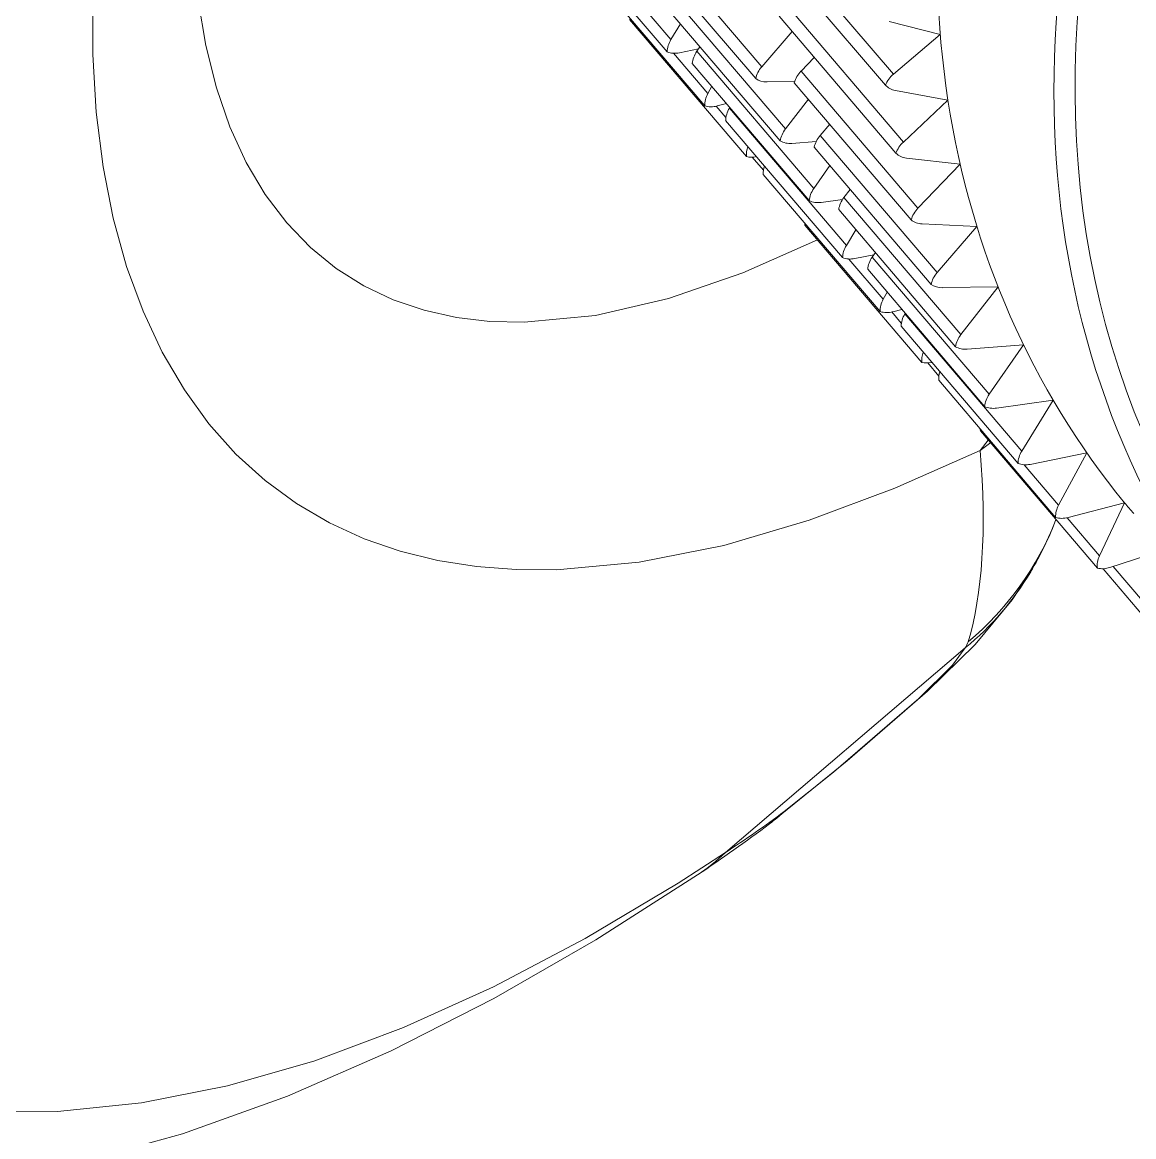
# Model space of a CAD drawing. Header units: metres. Extents: x 2999 to 3109, y 1752 to 1796.
# Drawn here: x 3012.03145 to 3012.0387, y 1761.79086 to 1761.79813 of the extents above; entities that cross this region are included whole.
import ezdxf

# ---------------------------------------------------------------- set-up
doc = ezdxf.new("R2010")
doc.units = ezdxf.units.M
doc.layers.add('PAREDES', color=7, linetype='Continuous')

msp = doc.modelspace()

# ---------------------------------------------------------------- linework, layer by layer
at = {"layer": 'PAREDES', "color": 253, "lineweight": 0}
for p, q in [((3012.035685747208, 1761.798013515556), (3012.034922809295, 1761.798908136617)), ((3012.035661078741, 1761.797933392865), (3012.034898094476, 1761.798827974218)), ((3012.036277877988, 1761.797836041417), (3012.035514940074, 1761.798730662478)), ((3012.036238460793, 1761.797758875315), (3012.03547552288, 1761.798653496376)), ((3012.03713763452, 1761.7977884992), (3012.036374650255, 1761.798683080553)), ((3012.037084932373, 1761.797716990279), (3012.03632199446, 1761.79861161134)), ((3012.035906521211, 1761.797581402334), (3012.035143536946, 1761.798475983687)), ((3012.036433100804, 1761.797431194368), (3012.035670162891, 1761.79832581543)), ((3012.036398469553, 1761.797352663221), (3012.03563553164, 1761.798247284282)), ((3012.03720195321, 1761.797345479156), (3012.036438968945, 1761.798240060509)), ((3012.036178562286, 1761.7972504299), (3012.035415624372, 1761.798145050961)), ((3012.035685747208, 1761.798013515556), (3012.035748261925, 1761.798115129913)), ((3012.037153533632, 1761.797271691756), (3012.036390595718, 1761.798166312817)), ((3012.037442387649, 1761.79804667838), (3012.037109473782, 1761.798131334318)), ((3012.036277877988, 1761.797836041417), (3012.036476132805, 1761.798065995226)), ((3012.03713763452, 1761.7977884992), (3012.037442387649, 1761.79804667838)), ((3012.035926059189, 1761.797661791231), (3012.035702107515, 1761.797924338616)), ((3012.035864896272, 1761.797952244069), (3012.035740862274, 1761.797927320293)), ((3012.035854425803, 1761.797937166392), (3012.035874876652, 1761.797966580431)), ((3012.036617363717, 1761.797042545331), (3012.035854425803, 1761.797937166392)), ((3012.036534087239, 1761.797807994893), (3012.036619821886, 1761.797897514636)), ((3012.036587637687, 1761.796963072791), (3012.035824699774, 1761.797857693852)), ((3012.037296978801, 1761.796913334124), (3012.036534087239, 1761.797807994893)), ((3012.035926059189, 1761.797661791231), (3012.035951599099, 1761.79770890597)), ((3012.03649252118, 1761.797740560895), (3012.036312434342, 1761.797737538429)), ((3012.037253007419, 1761.796837731606), (3012.036489990091, 1761.79773244537)), ((3012.037492775238, 1761.797618888328), (3012.037150223074, 1761.797681303436)), ((3012.036433100804, 1761.797431194368), (3012.036582436334, 1761.797624062632)), ((3012.03720195321, 1761.797345479156), (3012.037492775238, 1761.797618888328)), ((3012.036044171523, 1761.797505154338), (3012.035981300945, 1761.797578919213)), ((3012.036047777876, 1761.797596166199), (3012.035987736071, 1761.797580413591)), ((3012.036067192989, 1761.797566185171), (3012.03606980906, 1761.797570355106)), ((3012.036830130902, 1761.79667156411), (3012.036067192989, 1761.797566185171)), ((3012.036805508787, 1761.796591481127), (3012.036042524522, 1761.79748606248)), ((3012.03665937012, 1761.79738875074), (3012.036721598726, 1761.797460866104)), ((3012.037422308033, 1761.796494129679), (3012.03665937012, 1761.79738875074)), ((3012.036633011326, 1761.797348971274), (3012.036474655606, 1761.797336436431)), ((3012.036289304974, 1761.797160935864), (3012.036216189784, 1761.797246659405)), ((3012.037382970254, 1761.796416870874), (3012.036619906574, 1761.79731154493)), ((3012.037572585175, 1761.797201033588), (3012.037221996621, 1761.797240651342)), ((3012.036617363717, 1761.797042545331), (3012.03672132678, 1761.797192686773)), ((3012.037296978801, 1761.796913334124), (3012.037572585175, 1761.797201033588)), ((3012.037050904904, 1761.796239450888), (3012.036287966991, 1761.797134071949)), ((3012.036814546585, 1761.796983863984), (3012.036854850664, 1761.797036072145)), ((3012.036805665659, 1761.796971433904), (3012.036665897189, 1761.796951836974)), ((3012.037577484498, 1761.796089242922), (3012.036814546585, 1761.796983863984)), ((3012.037542899599, 1761.796010751483), (3012.036779961685, 1761.796905372544)), ((3012.037681639161, 1761.796794729508), (3012.037324311747, 1761.796811536312)), ((3012.037323025395, 1761.795908385752), (3012.036560008067, 1761.796803099516)), ((3012.036830130902, 1761.79667156411), (3012.036892645619, 1761.796773178467)), ((3012.037422308033, 1761.796494129679), (3012.037681639161, 1761.796794729508)), ((3012.037009326318, 1761.796610332331), (3012.036885292319, 1761.796585408555)), ((3012.036998855849, 1761.796595254654), (3012.037019306697, 1761.796624668693)), ((3012.037761793762, 1761.795700633593), (3012.036998855849, 1761.796595254654)), ((3012.037070489234, 1761.796319879493), (3012.03684653756, 1761.796582426878)), ((3012.037732147148, 1761.79562106835), (3012.036969129819, 1761.796515782114)), ((3012.037819461009, 1761.796401657719), (3012.037456818035, 1761.796395586984)), ((3012.037577484498, 1761.796089242922), (3012.037819461009, 1761.796401657719)), ((3012.037070489234, 1761.796319879493), (3012.037096029145, 1761.796366994231)), ((3012.037188601568, 1761.7961632426), (3012.037125810406, 1761.796236914772)), ((3012.03719216157, 1761.796254214753), (3012.037132166116, 1761.796238501853)), ((3012.037211623034, 1761.796224273433), (3012.037214192755, 1761.79622840366)), ((3012.037974560948, 1761.795329652372), (3012.037211623034, 1761.796224273433)), ((3012.03794989248, 1761.795249529681), (3012.037186954567, 1761.796144150742)), ((3012.037985356065, 1761.796023473431), (3012.037619085651, 1761.795994524693)), ((3012.037761793762, 1761.795700633593), (3012.037985356065, 1761.796023473431)), ((3012.037433688668, 1761.795818984418), (3012.037360652894, 1761.795904615256)), ((3012.038195414365, 1761.794897446447), (3012.037432476453, 1761.795792067509)), ((3012.03817891427, 1761.795661593451), (3012.037810327235, 1761.795609925236)), ((3012.037974560948, 1761.795329652372), (3012.03817891427, 1761.795661593451)), ((3012.038467455441, 1761.794566474013), (3012.037704517528, 1761.795461095075)), ((3012.037703635443, 1761.795334161919), (3012.037755376574, 1761.795401632855)), ((3012.037703635443, 1761.795334161919), (3012.037772279732, 1761.795385091275)), ((3012.038398970965, 1761.795317752561), (3012.03802980178, 1761.795243404114)), ((3012.038214872929, 1761.794977928047), (3012.038398970965, 1761.795317752561)), ((3012.038214872929, 1761.794977928047), (3012.037990967606, 1761.79524051514)), ((3012.038645010102, 1761.794993116034), (3012.03827654981, 1761.794896550407)), ((3012.038481803293, 1761.794646917291), (3012.038645010102, 1761.794993116034)), ((3012.038481803293, 1761.794646917291), (3012.038270240452, 1761.794895003034)), ((3012.038905896211, 1761.794685859774), (3012.038549598561, 1761.79457078108)), ((3012.038765076007, 1761.794257896932), (3012.03850508294, 1761.794562703518)), ((3012.038774114454, 1761.794337970937), (3012.038569970327, 1761.794577302907)), ((3012.036040861372, 1761.792711913444), (3012.037606107199, 1761.794046702367))]:
    msp.add_line(p, q, dxfattribs=at)
for points in [[(3012.037703635443, 1761.795334161919), (3012.037146600903, 1761.795087623633), (3012.036587630375, 1761.794878807086), (3012.036030280864, 1761.794715099316), (3012.035478850994, 1761.794604522681), (3012.034938645833, 1761.794555800996), (3012.034674875762, 1761.794557117709), (3012.034416446593, 1761.794577154544), (3012.034164411123, 1761.794616652663), (3012.033919848722, 1761.794676697464), (3012.033683732769, 1761.794758122811), (3012.033457288178, 1761.794861656577), (3012.033241614095, 1761.794988079631), (3012.033037988276, 1761.795137682907), (3012.032847609059, 1761.795310850042), (3012.032671515953, 1761.795508150078), (3012.032511026266, 1761.795729264892), (3012.032367311764, 1761.795974233883), (3012.032241391869, 1761.796242805209), (3012.032134352133, 1761.796534462208), (3012.032047139054, 1761.796848569093), (3012.03198063949, 1761.797184278251), (3012.03193585278, 1761.797540516956), (3012.031913275195, 1761.797916424463), (3012.031913661028, 1761.798310557387)], [(3012.036641984739, 1761.796707125669), (3012.036155429409, 1761.796491550078), (3012.035670581923, 1761.796323890152), (3012.035192754148, 1761.796213518471), (3012.034728601834, 1761.796169833727), (3012.034504143046, 1761.796175734023), (3012.034286071466, 1761.796201572251), (3012.034075625296, 1761.796248248402), (3012.033873903683, 1761.796316543346), (3012.033682144828, 1761.796407357074), (3012.033501547069, 1761.796521073223), (3012.033333322034, 1761.796658247549), (3012.033178747477, 1761.796819170986), (3012.033038902459, 1761.797003803517), (3012.032915163929, 1761.797212038846), (3012.032808392479, 1761.797443810536), (3012.032719832491, 1761.797698416518), (3012.032650351048, 1761.797975313709), (3012.032600868071, 1761.798273522085)], [(3012.036328713911, 1761.792899196199), (3012.036834931009, 1761.793308906854), (3012.037358293461, 1761.793764648849), (3012.037669910882, 1761.794068570899), (3012.037911391458, 1761.794358861527), (3012.038032218381, 1761.794542416516)], [(3012.037606107199, 1761.794046702367), (3012.037522213348, 1761.793934488489), (3012.037302161899, 1761.793716562705), (3012.036747142048, 1761.793235951111), (3012.036424700275, 1761.792978531457)], [(3012.027845533533, 1761.792757013148), (3012.028250753896, 1761.792316547903), (3012.028682479186, 1761.791941865756), (3012.029137809656, 1761.791632411413), (3012.029614083808, 1761.791387351472), (3012.030108785685, 1761.791205495006), (3012.030619683929, 1761.791085412689), (3012.031144924485, 1761.791025516208), (3012.03168290483, 1761.791024111263), (3012.032232333614, 1761.791079609387), (3012.032792329851, 1761.791190130718), (3012.03336194643, 1761.791354060216), (3012.033940891646, 1761.791569862103), (3012.034528953212, 1761.791835907898), (3012.035126322716, 1761.79215075437), (3012.035733423502, 1761.792513156828), (3012.036040861372, 1761.792711913444)], [(3012.025371898947, 1761.792579132879), (3012.025859380835, 1761.792091801458), (3012.026387208203, 1761.79166282162), (3012.026951178515, 1761.791296629967), (3012.027545427381, 1761.790996882388), (3012.027904765659, 1761.790853048956), (3012.028270452515, 1761.790733138754), (3012.02864091231, 1761.79063692713), (3012.029014774585, 1761.790564043734), (3012.029701335839, 1761.790489486), (3012.030387519406, 1761.790486292822), (3012.031100520303, 1761.790553490232), (3012.031804846918, 1761.790686069914), (3012.032499332437, 1761.790877888757), (3012.03318478307, 1761.791123690195), (3012.033860892905, 1761.791418390092), (3012.034530812299, 1761.791759061511), (3012.035196367502, 1761.792142446874), (3012.035859557191, 1761.792566400729)]]:
    msp.add_lwpolyline(points, dxfattribs=at)
for centre, radius, start, end in [((3010.970527799075, 1762.908031058607), 1.466147559632665, 301.4662384121358, 319.7050643108328), ((3111.831710831227, 1645.171900464966), 153.5083563845369, 130.5044300701699, 130.5682091427031), ((3103.501619721041, 1654.8958702153), 140.6997006626653, 130.497354821136, 130.5667228412183), ((3012.03637468483, 1761.795590073663), 0.001955035238187436, 309.7378569301731, 338.7879986174764), ((3012.036129573599, 1761.795676651891), 0.00221515058093504, 329.1991609292268, 338.9978339827294), ((3012.036409900595, 1761.795506280311), 0.001887124656666738, 309.3369764795601, 329.2951063049617), ((3012.037433517129, 1761.794150883412), 0.0002014836299582756, 328.8873901147019, 341.4265143546774), ((3012.031783938967, 1761.799248711035), 0.007800693959012925, 303.073171674361, 306.5062633811484), ((3012.035527089338, 1761.793967220953), 0.001335389879464203, 306.8794311941792, 312.2353967081591), ((3012.029938216673, 1761.801410751085), 0.01064351457303726, 303.8021850850337, 306.8990564617397), ((3012.035109100551, 1761.793687742846), 0.001349277166325217, 303.810527734253, 313.6774619118715)]:
    msp.add_arc(centre, radius, start, end, dxfattribs=at)
for centre, major_axis, ratio, start_param, end_param in [((3009.143085672198, 1765.041227319452), (-2.768294905619666, 3.231465536757614), 0.5783642864339333, 3.047316074371338, 3.235869169235229), ((3012.045440471828, 1761.799120902636), (0.005858627080862386, 0.004996398590360712), 0.8089340707589203, 0.07397518306970596, 3.061085939407349), ((3012.045440471828, 1761.799120902636), (0.005972797101564249, 0.0050937222497857), 0.8089340818482185, 6.283098220825195, 9.424691200256348), ((3012.044677533914, 1761.800015523697), (0.005972797101564249, 0.0050937222497857), 0.8089340818482185, 2.229350805282593, 2.678149700164795), ((3012.035808965506, 1761.797960587425), (0.0001217253010711734, 0.0001037960305268887), 0.8089340472728174, 1.951522946357727, 2.521575927734375), ((3012.035740675479, 1761.798067321777), (0.0001217253010711734, 0.0001037960305268887), 0.8089340472728174, 3.539979219436646, 4.110032081604004), ((3012.035972193488, 1761.797875871973), (0.0001217253010711734, 0.0001037960305268887), 0.8089340472728174, 1.88740873336792, 2.457461833953857), ((3012.036383202177, 1761.79775878277), (0.0001217253010711734, 0.0001037960305268887), 0.8089340472728174, 1.759180545806885, 2.329233407974243), ((3012.036340449933, 1761.797880643638), (0.0001217253010711734, 0.0001037960305268887), 0.8089340472728174, 3.347636699676514, 3.917689800262451), ((3012.036632464899, 1761.797723178015), (0.0001217253010711734, 0.0001037960305268887), 0.8089340472728174, 1.695066332817078, 2.265119314193726), ((3012.037221152845, 1761.797689506176), (0.0001217253010711734, 0.0001037960305268887), 0.8089340472728174, 1.566838026046753, 2.13689112663269), ((3012.037205592208, 1761.797822123857), (0.0001217253010711734, 0.0001037960305268887), 0.8089340472728174, 3.155294418334961, 3.725347280502319), ((3012.036054238319, 1761.797617613489), (0.0001217253010711734, 0.0001037960305268887), 0.8089340472728174, 2.015636920928955, 2.585690021514893), ((3012.044677533914, 1761.800015523697), (0.005972797101564249, 0.0050937222497857), 0.8089340818482185, 2.678149700164795, 3.126948833465576), ((3012.035978028999, 1761.797718206573), (0.0001217253010711734, 0.0001037960305268887), 0.8089340472728174, 3.604093313217163, 4.174146175384521), ((3012.036190457638, 1761.797513296748), (0.0001217253010711734, 0.0001037960305268887), 0.8089340472728174, 1.951522946357727, 2.521575927734375), ((3012.03654478904, 1761.797361798634), (0.0001217253010711734, 0.0001037960305268887), 0.8089340472728174, 1.823294639587402, 2.39334774017334), ((3012.036764647958, 1761.797311452385), (0.0001217253010711734, 0.0001037960305268887), 0.8089340472728174, 1.759180545806885, 2.329233407974243), ((3012.036325566809, 1761.797295353274), (0.0001217253010711734, 0.0001037960305268887), 0.8089340472728174, 2.182162046432495, 2.64980411529541), ((3012.036493409559, 1761.797479001326), (0.0001217253010711734, 0.0001037960305268887), 0.8089340472728174, 3.411750793457031, 3.981803894042969), ((3012.037293099741, 1761.797253342448), (0.0001217253010711734, 0.0001037960305268887), 0.8089340472728174, 1.63095223903656, 2.201005220413208), ((3012.036241597025, 1761.797389619685), (0.0001217253010711734, 0.0001037960305268887), 0.8089340472728174, 3.668207406997681, 4.121533393859863), ((3012.037268342978, 1761.797382904167), (0.0001217253010711734, 0.0001037960305268887), 0.8089340472728174, 3.219408512115479, 3.789461374282837), ((3012.0364356841, 1761.797170283104), (0.0001217253010711734, 0.0001037960305268887), 0.8089340472728174, 2.202311277389526, 2.585690021514893), ((3012.036735131401, 1761.796981250911), (0.0001217253010711734, 0.0001037960305268887), 0.8089340472728174, 1.88740873336792, 2.457461833953857), ((3012.036675177524, 1761.797093358487), (0.0001217253010711734, 0.0001037960305268887), 0.8089340472728174, 3.475864887237549, 4.045917987823486), ((3012.036926281172, 1761.796914507957), (0.0001217253010711734, 0.0001037960305268887), 0.8089340472728174, 1.823294639587402, 2.39334774017334), ((3012.037395402812, 1761.796828556953), (0.0001217253010711734, 0.0001037960305268887), 0.8089340472728174, 1.695066332817078, 2.265119314193726), ((3012.03670705894, 1761.796848062597), (0.0001217253010711734, 0.0001037960305268887), 0.8089340472728174, 2.557352066040039, 2.64980411529541), ((3012.03736158218, 1761.796954533068), (0.0001217253010711734, 0.0001037960305268887), 0.8089340472728174, 3.283522605895996, 3.853575706481934), ((3012.036953395551, 1761.796618675687), (0.0001217253010711734, 0.0001037960305268887), 0.8089340472728174, 1.951522946357727, 2.521575927734375), ((3012.036885105525, 1761.796725410039), (0.0001217253010711734, 0.0001037960305268887), 0.8089340472728174, 3.539979219436646, 4.110032081604004), ((3012.037116623533, 1761.796533960234), (0.0001217253010711734, 0.0001037960305268887), 0.8089340472728174, 1.88740873336792, 2.457461833953857), ((3012.037527585871, 1761.796416831324), (0.0001217253010711734, 0.0001037960305268887), 0.8089340472728174, 1.759180545806885, 2.329233407974243), ((3012.037484913043, 1761.796538599489), (0.0001217253010711734, 0.0001037960305268887), 0.8089340472728174, 3.347636699676514, 3.917689800262451), ((3012.037198622013, 1761.796275662043), (0.0001217253010711734, 0.0001037960305268887), 0.8089340472728174, 2.015636920928955, 2.585690021514893), ((3012.037122412693, 1761.796376255127), (0.0001217253010711734, 0.0001037960305268887), 0.8089340472728174, 3.604093313217163, 4.174146175384521), ((3012.037334887683, 1761.79617138501), (0.0001217253010711734, 0.0001037960305268887), 0.8089340472728174, 1.951522946357727, 2.521575927734375), ((3012.037689219085, 1761.796019886896), (0.0001217253010711734, 0.0001037960305268887), 0.8089340472728174, 1.823294639587402, 2.39334774017334), ((3012.037637793253, 1761.79613704988), (0.0001217253010711734, 0.0001037960305268887), 0.8089340472728174, 3.411750793457031, 3.981803894042969), ((3012.037469996854, 1761.795953441536), (0.0001217253010711734, 0.0001037960305268887), 0.8089340472728174, 2.182162046432495, 2.64980411529541), ((3012.037386027071, 1761.796047707946), (0.0001217253010711734, 0.0001037960305268887), 0.8089340472728174, 3.668207406997681, 4.121533393859863), ((3012.037580193561, 1761.795828278663), (0.0001217253010711734, 0.0001037960305268887), 0.8089340472728174, 2.202311277389526, 2.585690021514893), ((3012.037879561447, 1761.795639339173), (0.0001217253010711734, 0.0001037960305268887), 0.8089340472728174, 1.88740873336792, 2.457461833953857), ((3012.037819607569, 1761.795751446749), (0.0001217253010711734, 0.0001037960305268887), 0.8089340472728174, 3.475864887237549, 4.045917987823486), ((3012.037851488986, 1761.795506150859), (0.0001217253010711734, 0.0001037960305268887), 0.8089340472728174, 2.557352066040039, 2.64980411529541), ((3012.012250002051, 1761.835279782365), (0.0249993385299504, -0.04173159354607385), 0.1171040234774733, 0.1052667498588562, 0.231585219502449), ((3012.038097825596, 1761.795276763949), (0.0001217253010711734, 0.0001037960305268887), 0.8089340472728174, 1.951522946357727, 2.521575927734375), ((3012.038029568635, 1761.79538336589), (0.0001217253010711734, 0.0001037960305268887), 0.8089340472728174, 3.539979219436646, 4.110032081604004), ((3012.044677533914, 1761.800015523697), (0.005972797101564249, 0.0050937222497857), 0.8089340818482185, 3.126948833465576, 3.141596794128418), ((3012.038343131474, 1761.794933657602), (0.0001217253010711734, 0.0001037960305268887), 0.8089340472728174, 2.015636920928955, 2.585690021514893), ((3012.038266842738, 1761.795034343389), (0.0001217253010711734, 0.0001037960305268887), 0.8089340472728174, 3.604093313217163, 4.174146175384521), ((3012.038614426899, 1761.794611529798), (0.0001217253010711734, 0.0001037960305268887), 0.8089340472728174, 2.079751253128052, 2.64980411529541), ((3012.038530457116, 1761.794705796208), (0.0001217253010711734, 0.0001037960305268887), 0.8089340472728174, 3.668207406997681, 4.238260269165039)]:
    msp.add_ellipse(centre, major_axis=major_axis, ratio=ratio, start_param=start_param, end_param=end_param, dxfattribs=at)

doc.saveas('drawing.dxf')
